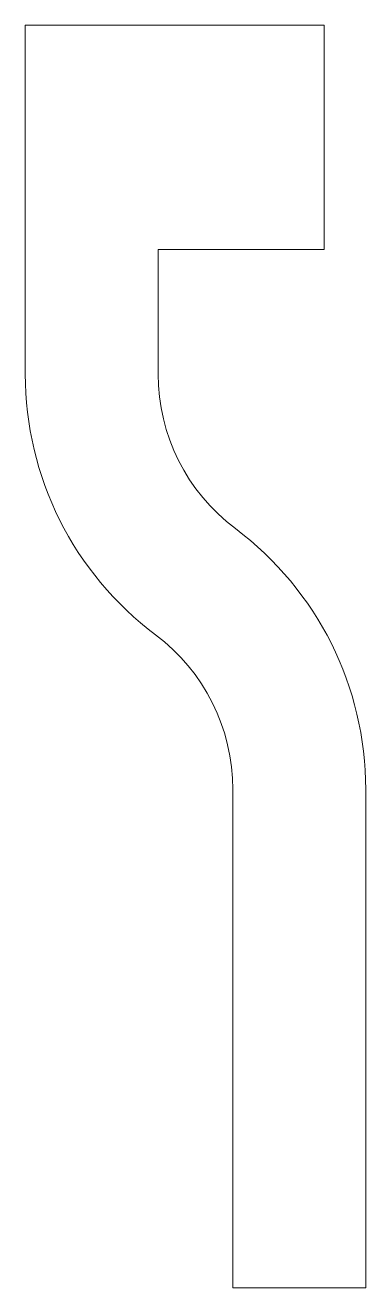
# Model space of a CAD drawing. Header units: millimetres. Extents: x -36 to 5, y -152 to 0.
import ezdxf

# ---------------------------------------------------------------- set-up
doc = ezdxf.new("R2010")
doc.units = ezdxf.units.MM

msp = doc.modelspace()

# ---------------------------------------------------------------- linework, layer by layer
at = {"color": 7, "linetype": 'Continuous', "lineweight": 15}
for p, q in [((0, 0), (-36, 0)), ((-36, 0), (-36, -42)), ((0, -27), (0, 0)), ((-20, -42), (-20, -27)), ((-20, -27), (0, -27)), ((-11, -92), (-11, -152)), ((5, -152), (5, -92)), ((-11, -152), (5, -152))]:
    msp.add_line(p, q, dxfattribs=at)
for centre, radius, start, end in [((3.25, -42), 39.25, 180, 233.1301), ((3.25, -42), 23.25, 180, 233.1301), ((-34.25, -92), 39.25, 0, 53.1301), ((-34.25, -92), 23.25, 0, 53.1301)]:
    msp.add_arc(centre, radius, start, end, dxfattribs=at)

doc.saveas('drawing.dxf')
